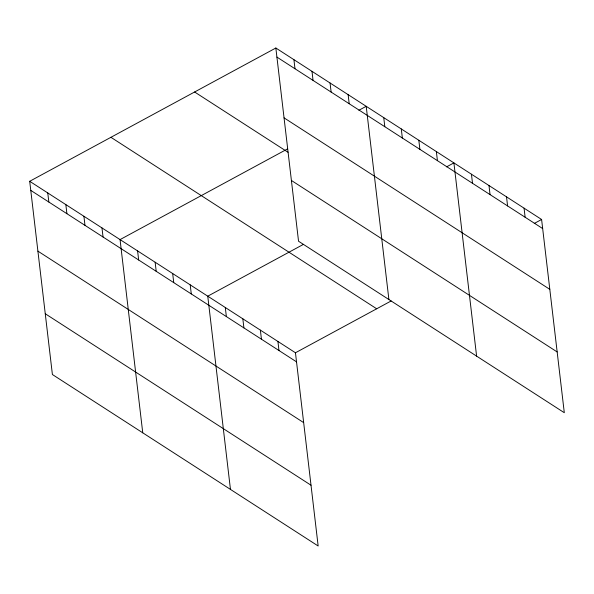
<?xml version="1.0" encoding="UTF-8"?>
<svg xmlns="http://www.w3.org/2000/svg" width="594" height="594" viewBox="0 0 594 594"><rect width="100%" height="100%" fill="white"/><g stroke="black" fill="none" stroke-linecap="round" stroke-linejoin="round"><path stroke-width="0.89" d="M29.7 181.289L295.456 352.769L318.154 545.99L52.398 374.517L29.7 181.289L275.846 48.01L541.602 219.483L564.3 412.711L298.544 241.231L275.846 48.01M287.414 148.975L120.055 239.597L142.753 432.818M358.895 110.269L366.201 106.311L388.899 299.532M303.467 244.357L207.759 296.183L230.457 489.404M446.591 166.855L453.905 162.897L476.603 356.118M295.456 352.769L391.171 300.943M534.288 223.448L541.602 219.483M276.915 57.091L542.671 228.571M284.051 117.857L549.806 289.337M194.617 91.996L288.023 152.264M291.409 180.465L557.165 351.945M110.93 137.311L376.685 308.783M30.769 190.377L296.525 361.85M37.905 251.143L303.66 422.616M45.263 313.751L311.018 485.224M524.064 208.167L525.126 217.256M506.519 196.852L507.588 205.932M488.981 185.536L490.05 194.617M471.443 174.22L472.512 183.301M436.36 151.581L437.429 160.662M418.822 140.266L419.891 149.346M401.284 128.95L402.353 138.031M383.746 117.627L384.808 126.715M348.129 94.654L349.198 103.735M330.064 82.989L331.125 92.077M311.991 71.332L313.053 80.413M293.919 59.667L294.988 68.755M277.918 341.453L278.98 350.534M260.372 330.13L261.442 339.219M242.835 318.815L243.904 327.903M225.297 307.499L226.366 316.58M190.214 284.868L191.283 293.948M172.676 273.544L173.745 282.633M155.138 262.229L156.207 271.31M137.6 250.913L138.662 259.994M101.982 227.933L103.052 237.013M83.917 216.275L84.979 225.356M65.845 204.611L66.907 213.699M47.772 192.953L48.842 202.034"/></g></svg>
